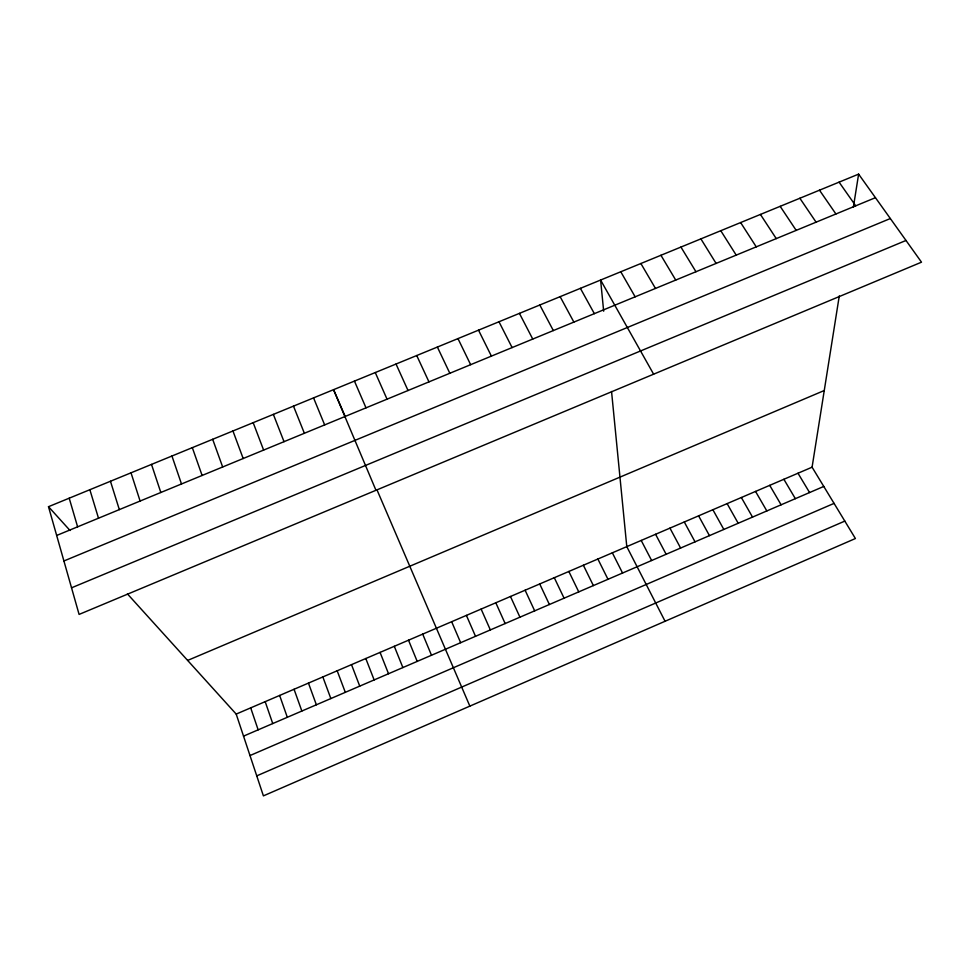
<?xml version="1.0" encoding="UTF-8"?>
<svg xmlns="http://www.w3.org/2000/svg" width="970" height="970" viewBox="0 0 970 970"><rect width="100%" height="100%" fill="white"/><g stroke="black" fill="none" stroke-linecap="round" stroke-linejoin="round"><path stroke-width="1.45" d="M127.434 593.907L236.195 714.078L263.404 795.873L855.407 538.532L812.084 467.188L839.28 295.923M853.345 207.35L858.62 174.127L48.5 506.692L79.091 614.422L921.5 262.179L858.62 174.127M256.747 775.867L844.821 521.096M243.531 736.133L823.772 486.443M249.993 755.557L834.067 503.382M236.195 714.078L812.084 467.188M187.634 660.424L824.257 390.522M71.525 587.82L905.992 240.475M63.911 560.975L890.339 218.541M56.672 535.464L875.449 197.686M48.5 506.692L70.058 530.517M839.086 182.154L855.71 205.822M819.492 190.193L835.922 213.994M799.862 198.256L816.085 222.178M780.171 206.331L796.188 230.375M760.431 214.443L776.255 238.608M740.631 222.566L756.248 246.853M720.783 230.714L736.206 255.122M700.886 238.875L716.102 263.416M680.94 247.071L695.951 271.733M797.995 473.239L809.574 492.554M660.934 255.28L675.738 280.075M783.869 479.289L795.351 498.665M640.879 263.513L655.477 288.429M769.719 485.352L781.105 504.8M755.545 491.426L766.833 510.947M620.776 271.77L635.156 296.82M741.347 497.513L752.526 517.107M727.124 503.612L738.194 523.266M653.622 374.19L600.612 280.051L603.667 311.2M712.877 509.723L723.838 529.45M580.399 288.345L594.355 313.649M698.594 515.846L709.446 535.634M684.286 521.981L695.041 541.842M560.126 296.662L573.876 322.101M669.955 528.129L680.601 548.05M539.805 305.004L553.337 330.564M655.587 534.288L666.135 554.282M641.206 540.448L651.634 560.514M519.423 313.371L532.748 339.063M665.068 621.273L626.79 546.631L611.549 391.492M498.992 321.761L512.099 347.575M612.349 552.827L622.558 573.028M597.872 559.023L607.984 579.296M478.513 330.164L491.402 356.123M583.382 565.243L593.373 585.589M457.973 338.603L470.644 364.684M568.856 571.463L578.75 591.882M554.294 577.708L564.079 598.187M437.373 347.054L449.825 373.268M539.72 583.964L549.396 604.516M416.724 355.529L428.958 381.877M525.109 590.221L534.676 610.845M510.475 596.489L519.932 617.187M396.027 364.029L408.03 390.522M495.815 602.782L505.152 623.552M481.12 609.075L490.347 629.918M375.269 372.553L387.042 399.179M466.4 615.392L475.518 636.308M345.138 416.348L333.571 389.673L375.96 490.286M376.881 489.607L469.856 706.136M354.45 381.101L366.005 407.849M451.656 621.709L460.653 642.698M422.714 634.125L431.492 655.247M313.553 397.882L324.659 424.908M408.515 640.2L417.197 661.394M394.305 646.299L402.877 667.566M293.486 406.127L304.374 433.275M380.07 652.398L388.521 673.738M273.358 414.384L284.028 441.677M365.799 658.521L374.141 679.921M351.504 664.644L359.737 686.129M253.182 422.678L263.622 450.092M337.184 670.791L345.308 692.337M232.945 430.971L243.179 458.519M322.84 676.939L330.843 698.558M308.46 683.098L316.365 704.79M212.672 439.301L222.663 466.982M294.055 689.27L301.852 711.034M279.639 695.454L287.314 717.291M192.327 447.655L202.112 475.47M265.186 701.649L272.74 723.559M171.945 456.021L181.499 483.969M250.696 707.857L258.153 729.84M151.502 464.412L160.826 492.493M131.011 472.826L140.104 501.041M110.459 481.253L119.334 509.614M89.858 489.717L98.503 518.21M69.209 498.192L77.612 526.831"/></g></svg>
